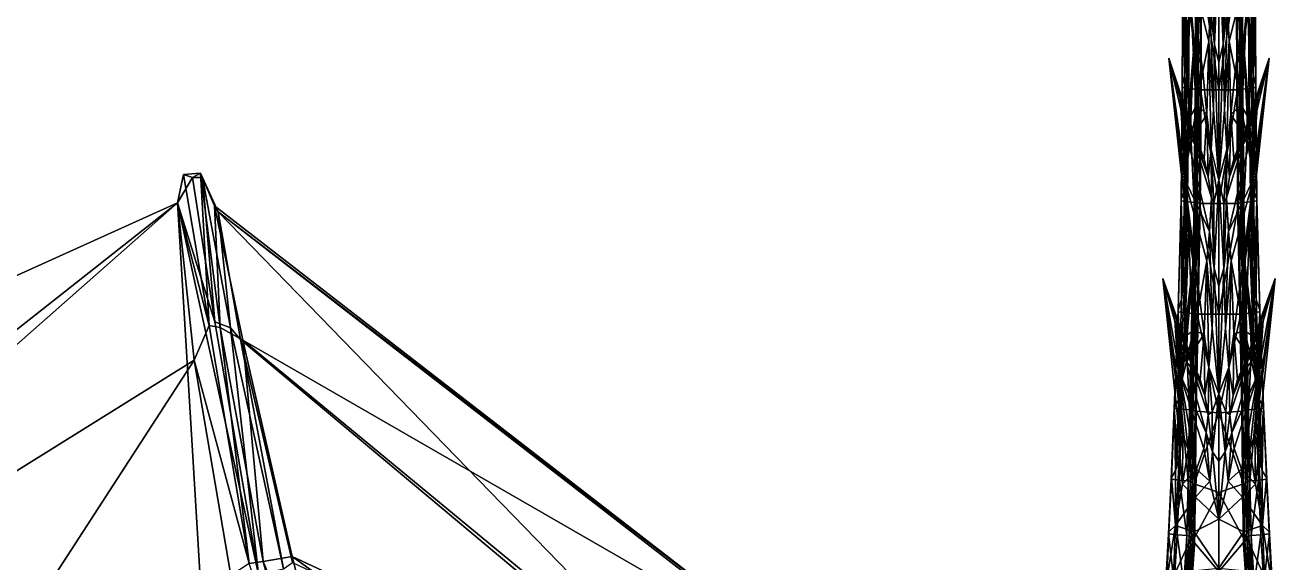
# Model space of a CAD drawing. Extents: x -76 to 76, y -20 to 79.
# Drawn here: x -45.17 to 2.12, y 20.55 to 40.87 of the extents above; entities that cross this region are included whole.
import ezdxf

# ---------------------------------------------------------------- set-up
doc = ezdxf.new("R2010")
doc.units = 0

msp = doc.modelspace()

# ---------------------------------------------------------------- linework, layer by layer
for points in [[(-1.296, 38.961, 7.428), (-1.275, 43.635, 6.026), (-1.371, 43.153, 5.787)], [(-1.248, 42.824, 6.447), (-1.275, 43.635, 6.026), (-1.296, 38.961, 7.428)], [(-0.327, 41.49, 7.375), (-1.25, 43.762, 8.752), (-0.384, 40.245, 7.783)], [(-1.25, 43.762, 8.752), (-1.121, 41.422, 7.004), (-0.932, 40.193, 7.446)], [(-1.25, 43.762, 8.752), (-0.611, 39.108, 8.091), (-0.384, 40.245, 7.783)], [(-0.611, 39.108, 8.091), (-1.25, 43.762, 8.752), (-0.932, 40.193, 7.446)], [(-0.184, 42.938, 6.978), (-0.163, 40.135, 7.873), (0.001, 43.946, 6.751)], [(-0.163, 40.135, 7.873), (0.001, 39.46, 8.124), (0.001, 43.946, 6.751)], [(0.165, 40.135, 7.873), (0.186, 42.938, 6.978), (0.001, 43.946, 6.751)], [(0.001, 39.46, 8.124), (0.165, 40.135, 7.873), (0.001, 43.946, 6.751)], [(0.329, 41.49, 7.374), (0.385, 40.245, 7.783), (1.252, 43.762, 8.752)], [(0.385, 40.245, 7.783), (0.612, 39.108, 8.091), (1.252, 43.762, 8.752)], [(1.252, 43.762, 8.752), (0.612, 39.108, 8.091), (0.934, 40.193, 7.446)], [(1.123, 41.422, 7.004), (1.252, 43.762, 8.752), (0.934, 40.193, 7.446)], [(1.298, 38.961, 7.428), (1.277, 43.635, 6.026), (1.25, 42.824, 6.447)], [(1.372, 43.153, 5.787), (1.277, 43.635, 6.026), (1.298, 38.961, 7.428)], [(-1.39, 38.565, 7.175), (-1.296, 38.961, 7.428), (-1.371, 43.153, 5.787)], [(-1.39, 38.565, 7.175), (-1.371, 43.153, 5.787), (-1.378, 38.512, 6.801)], [(-1.371, 43.153, 5.787), (-1.349, 43.1, 5.446), (-1.378, 38.512, 6.801)], [(-1.148, 38.475, 6.555), (-1.378, 38.512, 6.801), (-1.349, 43.1, 5.446)], [(-1.121, 43.064, 5.217), (-1.148, 38.475, 6.555), (-1.349, 43.1, 5.446)], [(-1.148, 38.475, 6.555), (-1.121, 43.064, 5.217), (-0.903, 38.449, 6.385)], [(-1.121, 43.064, 5.217), (-0.879, 43.038, 5.056), (-0.903, 38.449, 6.385)], [(-0.843, 38.43, 6.239), (-0.903, 38.449, 6.385), (-0.879, 43.038, 5.056)], [(-0.818, 43.017, 4.919), (-0.843, 38.43, 6.239), (-0.879, 43.038, 5.056)], [(0.845, 38.43, 6.239), (0.82, 43.017, 4.919), (0.881, 43.038, 5.056)], [(0.905, 38.449, 6.385), (0.845, 38.43, 6.239), (0.881, 43.038, 5.056)], [(0.905, 38.449, 6.385), (0.881, 43.038, 5.056), (1.123, 43.064, 5.217)], [(1.15, 38.475, 6.555), (0.905, 38.449, 6.385), (1.123, 43.064, 5.217)], [(1.15, 38.475, 6.555), (1.123, 43.064, 5.217), (1.351, 43.1, 5.446)], [(1.38, 38.511, 6.801), (1.15, 38.475, 6.555), (1.351, 43.1, 5.446)], [(1.392, 38.565, 7.175), (1.372, 43.153, 5.787), (1.298, 38.961, 7.428)], [(1.38, 38.511, 6.801), (1.351, 43.1, 5.446), (1.372, 43.153, 5.787)], [(1.392, 38.565, 7.175), (1.38, 38.511, 6.801), (1.372, 43.153, 5.787)], [(-1.207, 40.024, 7.308), (-1.121, 41.422, 7.004), (-1.321, 42.926, 6.516)], [(-1.248, 42.824, 6.447), (-1.207, 40.024, 7.308), (-1.321, 42.926, 6.516)], [(-1.207, 40.024, 7.308), (-1.248, 42.824, 6.447), (-1.296, 38.961, 7.428)], [(-0.843, 38.43, 6.239), (-0.818, 43.017, 4.919), (-0.784, 40.327, 5.615)], [(-0.818, 43.017, 4.919), (-0.769, 43.01, 4.852), (-0.784, 40.327, 5.615)], [(-0.674, 39.403, 5.958), (-0.784, 40.327, 5.615), (-0.769, 43.01, 4.852)], [(-0.656, 43.032, 4.929), (-0.674, 39.403, 5.958), (-0.769, 43.01, 4.852)], [(-0.676, 43.005, 4.795), (-0.702, 38.42, 6.099), (-0.656, 43.032, 4.929)], [(-0.702, 38.42, 6.099), (-0.674, 39.403, 5.958), (-0.656, 43.032, 4.929)], [(0.001, 38.422, 5.942), (-0.702, 38.42, 6.099), (-0.676, 43.005, 4.795)], [(0.001, 43.009, 4.675), (0.001, 38.422, 5.942), (-0.676, 43.005, 4.795)], [(-0.327, 41.49, 7.375), (-0.163, 40.135, 7.873), (-0.293, 43.006, 6.866)], [(-0.163, 40.135, 7.873), (-0.184, 42.938, 6.978), (-0.293, 43.006, 6.866)], [(0.001, 38.422, 5.942), (0.001, 43.009, 4.675), (0.678, 43.005, 4.795)], [(0.704, 38.42, 6.099), (0.001, 38.422, 5.942), (0.678, 43.005, 4.795)], [(0.165, 40.135, 7.873), (0.329, 41.49, 7.374), (0.295, 43.006, 6.866)], [(0.186, 42.938, 6.978), (0.165, 40.135, 7.873), (0.295, 43.006, 6.866)], [(0.658, 43.032, 4.929), (0.676, 39.403, 5.958), (0.704, 38.42, 6.099)], [(0.658, 43.032, 4.929), (0.771, 43.01, 4.852), (0.676, 39.403, 5.958)], [(0.678, 43.005, 4.795), (0.658, 43.032, 4.929), (0.704, 38.42, 6.099)], [(0.771, 43.01, 4.852), (0.785, 40.327, 5.615), (0.676, 39.403, 5.958)], [(0.785, 40.327, 5.615), (0.771, 43.01, 4.852), (0.82, 43.017, 4.919)], [(0.82, 43.017, 4.919), (0.845, 38.43, 6.239), (0.785, 40.327, 5.615)], [(1.123, 41.422, 7.004), (1.209, 40.024, 7.308), (1.323, 42.926, 6.516)], [(1.209, 40.024, 7.308), (1.25, 42.824, 6.447), (1.323, 42.926, 6.516)], [(1.209, 40.024, 7.308), (1.298, 38.961, 7.428), (1.25, 42.824, 6.447)], [(-1.207, 40.024, 7.308), (-1.146, 37.58, 8.216), (-1.121, 41.422, 7.004)], [(-1.146, 37.58, 8.216), (-0.932, 40.193, 7.446), (-1.121, 41.422, 7.004)], [(-0.327, 41.49, 7.375), (-0.384, 40.245, 7.783), (-0.204, 37.672, 8.725)], [(-0.163, 40.135, 7.873), (-0.327, 41.49, 7.375), (-0.204, 37.672, 8.725)], [(0.165, 40.135, 7.873), (0.205, 37.672, 8.725), (0.329, 41.49, 7.374)], [(0.205, 37.672, 8.725), (0.385, 40.245, 7.783), (0.329, 41.49, 7.374)], [(1.123, 41.422, 7.004), (0.934, 40.193, 7.446), (1.148, 37.58, 8.216)], [(1.209, 40.024, 7.308), (1.123, 41.422, 7.004), (1.148, 37.58, 8.216)], [(-0.792, 38.424, 6.161), (-0.843, 38.43, 6.239), (-0.784, 40.327, 5.615)], [(-0.792, 38.424, 6.161), (-0.784, 40.327, 5.615), (-0.674, 39.403, 5.958)], [(-0.453, 37.491, 8.717), (-0.384, 40.245, 7.783), (-0.611, 39.108, 8.091)], [(-0.453, 37.491, 8.717), (-0.292, 36.163, 9.234), (-0.384, 40.245, 7.783)], [(-0.292, 36.163, 9.234), (-0.204, 37.672, 8.725), (-0.384, 40.245, 7.783)], [(0.205, 37.672, 8.725), (0.293, 36.163, 9.234), (0.385, 40.245, 7.783)], [(0.293, 36.163, 9.234), (0.455, 37.491, 8.716), (0.385, 40.245, 7.783)], [(0.385, 40.245, 7.783), (0.455, 37.491, 8.716), (0.612, 39.108, 8.091)], [(0.785, 40.327, 5.615), (0.794, 38.424, 6.161), (0.676, 39.403, 5.958)], [(0.845, 38.43, 6.239), (0.794, 38.424, 6.161), (0.785, 40.327, 5.615)], [(-1.207, 40.024, 7.308), (-1.296, 38.961, 7.428), (-1.294, 34.717, 9.041)], [(-1.146, 37.58, 8.216), (-1.207, 40.024, 7.308), (-1.294, 34.717, 9.041)], [(-1.179, 36.092, 8.865), (-1.061, 37.444, 8.485), (-0.932, 40.193, 7.446)], [(-1.146, 37.58, 8.216), (-1.179, 36.092, 8.865), (-0.932, 40.193, 7.446)], [(-1.061, 37.444, 8.485), (-0.829, 37.846, 8.559), (-0.932, 40.193, 7.446)], [(-0.829, 37.846, 8.559), (-0.611, 39.108, 8.091), (-0.932, 40.193, 7.446)], [(-0.163, 40.135, 7.873), (-0.204, 37.672, 8.725), (0.001, 34.997, 9.712)], [(0.001, 39.46, 8.124), (-0.163, 40.135, 7.873), (0.001, 34.997, 9.712)], [(0.165, 40.135, 7.873), (0.001, 39.46, 8.124), (0.001, 34.997, 9.712)], [(0.205, 37.672, 8.725), (0.165, 40.135, 7.873), (0.001, 34.997, 9.712)], [(0.612, 39.108, 8.091), (0.831, 37.846, 8.559), (0.934, 40.193, 7.446)], [(0.831, 37.846, 8.559), (1.062, 37.444, 8.485), (0.934, 40.193, 7.446)], [(1.181, 36.092, 8.865), (1.148, 37.58, 8.216), (0.934, 40.193, 7.446)], [(1.062, 37.444, 8.485), (1.181, 36.092, 8.865), (0.934, 40.193, 7.446)], [(1.209, 40.024, 7.308), (1.148, 37.58, 8.216), (1.296, 34.717, 9.041)], [(1.298, 38.961, 7.428), (1.209, 40.024, 7.308), (1.296, 34.717, 9.041)], [(-1.309, 35.046, 11.651), (-1.897, 39.614, 11.984), (-1.142, 33.007, 10.096)], [(-0.363, 33.059, 10.42), (-0.282, 34.33, 9.949), (-1.897, 39.614, 11.984)], [(-1.472, 38.099, 10.506), (-1.259, 35.082, 9.387), (-1.897, 39.614, 11.984)], [(-0.403, 35.129, 9.575), (-1.472, 38.099, 10.506), (-1.897, 39.614, 11.984)], [(-1.897, 39.614, 11.984), (-1.321, 34.269, 9.63), (-1.142, 33.007, 10.096)], [(-1.309, 35.046, 11.651), (-0.363, 33.059, 10.42), (-1.897, 39.614, 11.984)], [(-1.259, 35.082, 9.387), (-1.321, 34.269, 9.63), (-1.897, 39.614, 11.984)], [(-0.282, 34.33, 9.949), (-0.403, 35.129, 9.575), (-1.897, 39.614, 11.984)], [(-0.676, 38.452, 6.23), (-0.792, 38.424, 6.161), (-0.674, 39.403, 5.958)], [(-0.702, 38.42, 6.099), (-0.676, 38.452, 6.23), (-0.674, 39.403, 5.958)], [(0.405, 35.129, 9.575), (0.284, 34.33, 9.949), (1.898, 39.614, 11.984)], [(0.284, 34.33, 9.949), (0.365, 33.059, 10.42), (1.898, 39.614, 11.984)], [(0.365, 33.059, 10.42), (1.311, 35.046, 11.65), (1.898, 39.614, 11.984)], [(1.474, 38.099, 10.506), (0.405, 35.129, 9.575), (1.898, 39.614, 11.984)], [(0.678, 38.452, 6.23), (0.704, 38.42, 6.099), (0.676, 39.403, 5.958)], [(0.794, 38.424, 6.161), (0.678, 38.452, 6.23), (0.676, 39.403, 5.958)], [(1.311, 35.046, 11.65), (1.144, 33.007, 10.096), (1.898, 39.614, 11.984)], [(1.144, 33.007, 10.096), (1.322, 34.269, 9.63), (1.898, 39.614, 11.984)], [(1.474, 38.099, 10.506), (1.898, 39.614, 11.984), (1.261, 35.082, 9.387)], [(1.898, 39.614, 11.984), (1.322, 34.269, 9.63), (1.261, 35.082, 9.387)], [(-1.296, 38.961, 7.428), (-1.39, 38.565, 7.175), (-1.294, 34.717, 9.041)], [(-0.829, 37.846, 8.559), (-0.453, 37.491, 8.717), (-0.611, 39.108, 8.091)], [(0.455, 37.491, 8.716), (0.831, 37.846, 8.559), (0.612, 39.108, 8.091)], [(1.392, 38.565, 7.175), (1.298, 38.961, 7.428), (1.296, 34.717, 9.041)], [(-1.39, 38.565, 7.175), (-1.43, 34.27, 8.727), (-1.294, 34.717, 9.041)], [(-1.43, 34.27, 8.727), (-1.39, 38.565, 7.175), (-1.428, 34.214, 8.312)], [(-1.39, 38.565, 7.175), (-1.378, 38.512, 6.801), (-1.428, 34.214, 8.312)], [(-1.194, 34.176, 8.046), (-1.428, 34.214, 8.312), (-1.378, 38.512, 6.801)], [(-1.148, 38.475, 6.555), (-1.194, 34.176, 8.046), (-1.378, 38.512, 6.801)], [(-1.194, 34.176, 8.046), (-1.148, 38.475, 6.555), (-0.94, 34.15, 7.866)], [(-1.148, 38.475, 6.555), (-0.903, 38.449, 6.385), (-0.94, 34.15, 7.866)], [(-0.881, 34.131, 7.71), (-0.94, 34.15, 7.866), (-0.903, 38.449, 6.385)], [(-0.843, 38.43, 6.239), (-0.881, 34.131, 7.71), (-0.903, 38.449, 6.385)], [(-0.881, 34.131, 7.71), (-0.843, 38.43, 6.239), (-0.813, 35.793, 7.047)], [(-0.843, 38.43, 6.239), (-0.792, 38.424, 6.161), (-0.813, 35.793, 7.047)], [(-0.702, 34.986, 7.396), (-0.813, 35.793, 7.047), (-0.792, 38.424, 6.161)], [(-0.676, 38.452, 6.23), (-0.702, 34.986, 7.396), (-0.792, 38.424, 6.161)], [(-0.702, 38.42, 6.099), (-0.738, 34.116, 7.548), (-0.676, 38.452, 6.23)], [(-0.738, 34.116, 7.548), (-0.702, 34.986, 7.396), (-0.676, 38.452, 6.23)], [(0.001, 34.117, 7.335), (-0.738, 34.116, 7.548), (-0.702, 38.42, 6.099)], [(0.001, 38.422, 5.942), (0.001, 34.117, 7.335), (-0.702, 38.42, 6.099)], [(0.001, 38.422, 5.942), (0.704, 38.42, 6.099), (0.001, 34.117, 7.335)], [(0.704, 38.42, 6.099), (0.74, 34.116, 7.548), (0.001, 34.117, 7.335)], [(0.678, 38.452, 6.23), (0.703, 34.986, 7.396), (0.74, 34.116, 7.548)], [(0.678, 38.452, 6.23), (0.794, 38.424, 6.161), (0.703, 34.986, 7.396)], [(0.704, 38.42, 6.099), (0.678, 38.452, 6.23), (0.74, 34.116, 7.548)], [(0.794, 38.424, 6.161), (0.815, 35.793, 7.047), (0.703, 34.986, 7.396)], [(0.794, 38.424, 6.161), (0.845, 38.43, 6.239), (0.815, 35.793, 7.047)], [(0.845, 38.43, 6.239), (0.883, 34.131, 7.71), (0.815, 35.793, 7.047)], [(0.845, 38.43, 6.239), (0.905, 38.449, 6.385), (0.883, 34.131, 7.71)], [(0.905, 38.449, 6.385), (0.942, 34.15, 7.866), (0.883, 34.131, 7.71)], [(0.905, 38.449, 6.385), (1.15, 38.475, 6.555), (0.942, 34.15, 7.866)], [(1.15, 38.475, 6.555), (1.196, 34.176, 8.046), (0.942, 34.15, 7.866)], [(1.15, 38.475, 6.555), (1.38, 38.511, 6.801), (1.196, 34.176, 8.046)], [(1.38, 38.511, 6.801), (1.43, 34.214, 8.312), (1.196, 34.176, 8.046)], [(1.432, 34.27, 8.727), (1.392, 38.565, 7.175), (1.296, 34.717, 9.041)], [(1.38, 38.511, 6.801), (1.392, 38.565, 7.175), (1.43, 34.214, 8.312)], [(1.392, 38.565, 7.175), (1.432, 34.27, 8.727), (1.43, 34.214, 8.312)], [(-0.403, 35.129, 9.575), (-0.56, 35.811, 9.273), (-1.472, 38.099, 10.506)], [(-1.259, 35.082, 9.387), (-1.472, 38.099, 10.506), (-1.195, 35.777, 9.191)], [(-1.472, 38.099, 10.506), (-1.048, 36.584, 9.027), (-1.195, 35.777, 9.191)], [(-0.56, 35.811, 9.273), (-1.048, 36.584, 9.027), (-1.472, 38.099, 10.506)], [(-0.829, 37.846, 8.559), (-1.061, 37.444, 8.485), (-1.048, 36.584, 9.027)], [(-0.453, 37.491, 8.717), (-0.829, 37.846, 8.559), (-1.048, 36.584, 9.027)], [(0.405, 35.129, 9.575), (1.474, 38.099, 10.506), (0.562, 35.81, 9.273)], [(0.831, 37.846, 8.559), (0.455, 37.491, 8.716), (1.05, 36.584, 9.027)], [(1.474, 38.099, 10.506), (1.05, 36.584, 9.027), (0.562, 35.81, 9.273)], [(0.831, 37.846, 8.559), (1.05, 36.584, 9.027), (1.062, 37.444, 8.485)], [(1.05, 36.584, 9.027), (1.474, 38.099, 10.506), (1.197, 35.777, 9.191)], [(1.474, 38.099, 10.506), (1.261, 35.082, 9.387), (1.197, 35.777, 9.191)], [(-1.179, 36.092, 8.865), (-1.146, 37.58, 8.216), (-1.294, 34.717, 9.041)], [(-1.179, 36.092, 8.865), (-1.259, 35.082, 9.387), (-1.061, 37.444, 8.485)], [(-1.259, 35.082, 9.387), (-1.195, 35.777, 9.191), (-1.061, 37.444, 8.485)], [(-1.061, 37.444, 8.485), (-1.195, 35.777, 9.191), (-1.048, 36.584, 9.027)], [(-0.56, 35.811, 9.273), (-0.453, 37.491, 8.717), (-1.048, 36.584, 9.027)], [(-0.453, 37.491, 8.717), (-0.56, 35.811, 9.273), (-0.403, 35.129, 9.575)], [(-0.292, 36.163, 9.234), (-0.453, 37.491, 8.717), (-0.403, 35.129, 9.575)], [(-0.204, 37.672, 8.725), (-0.292, 36.163, 9.234), (0.001, 34.997, 9.712)], [(0.293, 36.163, 9.234), (0.205, 37.672, 8.725), (0.001, 34.997, 9.712)], [(0.293, 36.163, 9.234), (0.405, 35.129, 9.575), (0.455, 37.491, 8.716)], [(0.405, 35.129, 9.575), (0.562, 35.81, 9.273), (0.455, 37.491, 8.716)], [(0.455, 37.491, 8.716), (0.562, 35.81, 9.273), (1.05, 36.584, 9.027)], [(1.05, 36.584, 9.027), (1.197, 35.777, 9.191), (1.062, 37.444, 8.485)], [(1.181, 36.092, 8.865), (1.062, 37.444, 8.485), (1.261, 35.082, 9.387)], [(1.062, 37.444, 8.485), (1.197, 35.777, 9.191), (1.261, 35.082, 9.387)], [(1.148, 37.58, 8.216), (1.181, 36.092, 8.865), (1.296, 34.717, 9.041)], [(-1.179, 36.092, 8.865), (-1.263, 34.055, 9.543), (-1.321, 34.269, 9.63)], [(-1.259, 35.082, 9.387), (-1.179, 36.092, 8.865), (-1.321, 34.269, 9.63)], [(-1.263, 34.055, 9.543), (-1.179, 36.092, 8.865), (-1.294, 34.717, 9.041)], [(-0.292, 36.163, 9.234), (-0.403, 35.129, 9.575), (-0.282, 34.33, 9.949)], [(-0.292, 36.163, 9.234), (-0.189, 34.146, 10.014), (0.001, 34.997, 9.712)], [(-0.189, 34.146, 10.014), (-0.292, 36.163, 9.234), (-0.282, 34.33, 9.949)], [(0.19, 34.146, 10.014), (0.293, 36.163, 9.234), (0.001, 34.997, 9.712)], [(0.293, 36.163, 9.234), (0.19, 34.146, 10.014), (0.284, 34.33, 9.949)], [(0.405, 35.129, 9.575), (0.293, 36.163, 9.234), (0.284, 34.33, 9.949)], [(1.181, 36.092, 8.865), (1.265, 34.055, 9.543), (1.296, 34.717, 9.041)], [(1.181, 36.092, 8.865), (1.261, 35.082, 9.387), (1.322, 34.269, 9.63)], [(1.265, 34.055, 9.543), (1.181, 36.092, 8.865), (1.322, 34.269, 9.63)], [(-0.825, 34.124, 7.614), (-0.881, 34.131, 7.71), (-0.813, 35.793, 7.047)], [(-0.825, 34.124, 7.614), (-0.813, 35.793, 7.047), (-0.702, 34.986, 7.396)], [(0.703, 34.986, 7.396), (0.815, 35.793, 7.047), (0.827, 34.124, 7.614)], [(0.883, 34.131, 7.71), (0.827, 34.124, 7.614), (0.815, 35.793, 7.047)], [(-38.831, 35.098, 28.701), (-39.173, 35.218, 28.166), (-39.396, 34.149, 28.472)], [(-39.173, 35.218, 28.166), (-38.199, 29.501, 27.974), (-39.396, 34.149, 28.472)], [(-37.988, 29.634, 30.007), (-38.831, 35.098, 28.701), (-39.396, 34.149, 28.472)], [(-38.199, 29.501, 27.974), (-39.173, 35.218, 28.166), (-38.532, 35.268, 28.08)], [(-38.532, 35.268, 28.08), (-39.173, 35.218, 28.166), (-38.831, 35.098, 28.701)], [(-38.454, 35.102, 28.627), (-38.532, 35.268, 28.08), (-38.831, 35.098, 28.701)], [(-38.454, 35.102, 28.627), (-38.831, 35.098, 28.701), (-37.988, 29.634, 30.007)], [(-37.778, 29.422, 27.901), (-38.199, 29.501, 27.974), (-38.532, 35.268, 28.08)], [(-38.532, 35.268, 28.08), (-37.998, 34.028, 28.204), (-37.778, 29.422, 27.901)], [(-38.532, 35.268, 28.08), (-38.454, 35.102, 28.627), (-37.998, 34.028, 28.204)], [(-37.398, 29.414, 29.9), (-38.454, 35.102, 28.627), (-37.988, 29.634, 30.007)], [(-37.859, 33.804, 28.59), (-38.454, 35.102, 28.627), (-37.398, 29.414, 29.9)], [(-38.454, 35.102, 28.627), (-37.859, 33.804, 28.59), (-37.998, 34.028, 28.204)], [(-1.309, 35.046, 11.651), (-1.142, 33.007, 10.096), (-0.978, 31.901, 10.542)], [(-0.363, 33.059, 10.42), (-1.309, 35.046, 11.651), (-0.459, 31.942, 10.829)], [(-0.721, 30.471, 11.323), (-1.309, 35.046, 11.651), (-0.978, 31.901, 10.542)], [(-1.309, 35.046, 11.651), (-0.721, 30.471, 11.323), (-0.459, 31.942, 10.829)], [(-0.189, 34.146, 10.014), (-0.181, 31.676, 10.964), (0.001, 34.997, 9.712)], [(-0.181, 31.676, 10.964), (0.001, 30.984, 11.237), (0.001, 34.997, 9.712)], [(0.183, 31.676, 10.964), (0.19, 34.146, 10.014), (0.001, 34.997, 9.712)], [(0.001, 30.984, 11.237), (0.183, 31.676, 10.964), (0.001, 34.997, 9.712)], [(0.365, 33.059, 10.42), (0.46, 31.942, 10.827), (1.311, 35.046, 11.65)], [(0.46, 31.942, 10.827), (0.723, 30.471, 11.323), (1.311, 35.046, 11.65)], [(1.311, 35.046, 11.65), (0.723, 30.471, 11.323), (0.98, 31.901, 10.542)], [(1.144, 33.007, 10.096), (1.311, 35.046, 11.65), (0.98, 31.901, 10.542)], [(-1.412, 30.485, 10.624), (-1.294, 34.717, 9.041), (-1.43, 34.27, 8.727)], [(-1.263, 34.055, 9.543), (-1.294, 34.717, 9.041), (-1.412, 30.485, 10.624)], [(-0.705, 34.152, 7.677), (-0.825, 34.124, 7.614), (-0.702, 34.986, 7.396)], [(-0.738, 34.116, 7.548), (-0.705, 34.152, 7.677), (-0.702, 34.986, 7.396)], [(0.74, 34.116, 7.548), (0.703, 34.986, 7.396), (0.707, 34.152, 7.677)], [(0.707, 34.152, 7.677), (0.703, 34.986, 7.396), (0.827, 34.124, 7.614)], [(1.413, 30.485, 10.624), (1.296, 34.717, 9.041), (1.265, 34.055, 9.543)], [(1.432, 34.27, 8.727), (1.296, 34.717, 9.041), (1.413, 30.485, 10.624)], [(-71.1, 19.808, 26.988), (-39.396, 34.149, 28.472), (-63.989, 12.456, 27.171)], [(-39.396, 34.149, 28.472), (-71.1, 19.808, 26.988), (-63.522, 15.122, 27.609)], [(-39.396, 34.149, 28.472), (-38.767, 28.183, 28.665), (-63.989, 12.456, 27.171)], [(-38.526, 19.753, 30.433), (-39.396, 34.149, 28.472), (-63.522, 15.122, 27.609)], [(-37.988, 29.634, 30.007), (-39.396, 34.149, 28.472), (-36.331, 20.08, 30.703)], [(-38.199, 29.501, 27.974), (-38.767, 28.183, 28.665), (-39.396, 34.149, 28.472)], [(-39.396, 34.149, 28.472), (-38.526, 19.753, 30.433), (-36.331, 20.08, 30.703)], [(-1.543, 30.077, 10.311), (-1.43, 34.27, 8.727), (-1.547, 30.021, 9.853)], [(-1.43, 34.27, 8.727), (-1.428, 34.214, 8.312), (-1.547, 30.021, 9.853)], [(-1.296, 29.983, 9.565), (-1.547, 30.021, 9.853), (-1.428, 34.214, 8.312)], [(-1.543, 30.077, 10.311), (-1.412, 30.485, 10.624), (-1.43, 34.27, 8.727)], [(-1.194, 34.176, 8.046), (-1.296, 29.983, 9.565), (-1.428, 34.214, 8.312)], [(-1.277, 31.575, 10.475), (-1.263, 34.055, 9.543), (-1.412, 30.485, 10.624)], [(-1.263, 34.055, 9.543), (-1.277, 31.575, 10.475), (-1.321, 34.269, 9.63)], [(-1.277, 31.575, 10.475), (-1.142, 33.007, 10.096), (-1.321, 34.269, 9.63)], [(-1.296, 29.983, 9.565), (-1.194, 34.176, 8.046), (-1.026, 29.958, 9.374)], [(-1.194, 34.176, 8.046), (-0.94, 34.15, 7.866), (-1.026, 29.958, 9.374)], [(-0.969, 29.94, 9.207), (-1.026, 29.958, 9.374), (-0.94, 34.15, 7.866)], [(-0.881, 34.131, 7.71), (-0.969, 29.94, 9.207), (-0.94, 34.15, 7.866)], [(-0.969, 29.94, 9.207), (-0.881, 34.131, 7.71), (-0.879, 31.406, 8.57)], [(-0.881, 34.131, 7.71), (-0.825, 34.124, 7.614), (-0.879, 31.406, 8.57)], [(-0.772, 30.699, 8.888), (-0.879, 31.406, 8.57), (-0.825, 34.124, 7.614)], [(-0.705, 34.152, 7.677), (-0.772, 30.699, 8.888), (-0.825, 34.124, 7.614)], [(-0.738, 34.116, 7.548), (-0.823, 29.93, 9.018), (-0.705, 34.152, 7.677)], [(-0.823, 29.93, 9.018), (-0.772, 30.699, 8.888), (-0.705, 34.152, 7.677)], [(0.001, 29.936, 8.733), (-0.823, 29.93, 9.018), (-0.738, 34.116, 7.548)], [(0.001, 34.117, 7.335), (0.001, 29.936, 8.733), (-0.738, 34.116, 7.548)], [(-0.363, 33.059, 10.42), (-0.181, 31.676, 10.964), (-0.282, 34.33, 9.949)], [(-0.181, 31.676, 10.964), (-0.189, 34.146, 10.014), (-0.282, 34.33, 9.949)], [(0.001, 29.936, 8.733), (0.001, 34.117, 7.335), (0.74, 34.116, 7.548)], [(0.825, 29.93, 9.018), (0.001, 29.936, 8.733), (0.74, 34.116, 7.548)], [(0.183, 31.676, 10.964), (0.365, 33.059, 10.42), (0.284, 34.33, 9.949)], [(0.19, 34.146, 10.014), (0.183, 31.676, 10.964), (0.284, 34.33, 9.949)], [(0.707, 34.152, 7.677), (0.774, 30.699, 8.888), (0.825, 29.93, 9.018)], [(0.707, 34.152, 7.677), (0.827, 34.124, 7.614), (0.774, 30.699, 8.888)], [(0.74, 34.116, 7.548), (0.707, 34.152, 7.677), (0.825, 29.93, 9.018)], [(0.827, 34.124, 7.614), (0.881, 31.406, 8.57), (0.774, 30.699, 8.888)], [(0.881, 31.406, 8.57), (0.827, 34.124, 7.614), (0.883, 34.131, 7.71)], [(0.883, 34.131, 7.71), (0.97, 29.94, 9.207), (0.881, 31.406, 8.57)], [(0.97, 29.94, 9.207), (0.883, 34.131, 7.71), (0.942, 34.15, 7.866)], [(1.027, 29.958, 9.374), (0.942, 34.15, 7.866), (1.196, 34.176, 8.046)], [(1.027, 29.958, 9.374), (0.97, 29.94, 9.207), (0.942, 34.15, 7.866)], [(1.298, 29.983, 9.565), (1.027, 29.958, 9.374), (1.196, 34.176, 8.046)], [(1.144, 33.007, 10.096), (1.279, 31.575, 10.475), (1.322, 34.269, 9.63)], [(1.298, 29.983, 9.565), (1.196, 34.176, 8.046), (1.43, 34.214, 8.312)], [(1.279, 31.575, 10.475), (1.265, 34.055, 9.543), (1.322, 34.269, 9.63)], [(1.279, 31.575, 10.475), (1.413, 30.485, 10.624), (1.265, 34.055, 9.543)], [(1.549, 30.021, 9.853), (1.298, 29.983, 9.565), (1.43, 34.214, 8.312)], [(1.545, 30.077, 10.311), (1.432, 34.27, 8.727), (1.413, 30.485, 10.624)], [(1.549, 30.021, 9.853), (1.43, 34.214, 8.312), (1.432, 34.27, 8.727)], [(1.545, 30.077, 10.311), (1.549, 30.021, 9.853), (1.432, 34.27, 8.727)], [(-37.998, 34.028, 28.204), (-15.451, 16.566, 15.88), (-36.932, 28.948, 28.383)], [(-37.998, 34.028, 28.204), (-37.859, 33.804, 28.59), (-15.451, 16.566, 15.88)], [(-37.998, 34.028, 28.204), (-36.932, 28.948, 28.383), (-37.778, 29.422, 27.901)], [(-37.859, 33.804, 28.59), (-37.01, 28.972, 29.373), (-16.407, 11.708, 18.452)], [(-37.859, 33.804, 28.59), (-15.206, 16.262, 16.468), (-15.451, 16.566, 15.88)], [(-37.01, 28.972, 29.373), (-37.859, 33.804, 28.59), (-37.398, 29.414, 29.9)], [(-15.206, 16.262, 16.468), (-37.859, 33.804, 28.59), (-16.407, 11.708, 18.452)], [(-1.277, 31.575, 10.475), (-1.29, 29.287, 11.406), (-1.142, 33.007, 10.096)], [(-1.29, 29.287, 11.406), (-0.978, 31.901, 10.542), (-1.142, 33.007, 10.096)], [(-0.363, 33.059, 10.42), (-0.459, 31.942, 10.829), (-0.251, 29.385, 11.835)], [(-0.181, 31.676, 10.964), (-0.363, 33.059, 10.42), (-0.251, 29.385, 11.835)], [(0.183, 31.676, 10.964), (0.253, 29.385, 11.835), (0.365, 33.059, 10.42)], [(0.253, 29.385, 11.835), (0.46, 31.942, 10.827), (0.365, 33.059, 10.42)], [(1.144, 33.007, 10.096), (0.98, 31.901, 10.542), (1.292, 29.287, 11.406)], [(1.279, 31.575, 10.475), (1.144, 33.007, 10.096), (1.292, 29.287, 11.406)], [(-1.371, 27.829, 12.072), (-1.203, 29.144, 11.653), (-0.978, 31.901, 10.542)], [(-1.29, 29.287, 11.406), (-1.371, 27.829, 12.072), (-0.978, 31.901, 10.542)], [(-1.203, 29.144, 11.653), (-0.973, 29.301, 11.781), (-0.978, 31.901, 10.542)], [(-0.973, 29.301, 11.781), (-0.721, 30.471, 11.323), (-0.978, 31.901, 10.542)], [(-0.564, 29.191, 11.84), (-0.459, 31.942, 10.829), (-0.721, 30.471, 11.323)], [(-0.564, 29.191, 11.84), (-0.379, 27.912, 12.376), (-0.459, 31.942, 10.829)], [(-0.379, 27.912, 12.376), (-0.251, 29.385, 11.835), (-0.459, 31.942, 10.829)], [(0.253, 29.385, 11.835), (0.38, 27.912, 12.376), (0.46, 31.942, 10.827)], [(0.38, 27.912, 12.376), (0.565, 29.191, 11.84), (0.46, 31.942, 10.827)], [(0.46, 31.942, 10.827), (0.565, 29.191, 11.84), (0.723, 30.471, 11.323)], [(0.723, 30.471, 11.323), (0.974, 29.301, 11.781), (0.98, 31.901, 10.542)], [(0.974, 29.301, 11.781), (1.205, 29.144, 11.653), (0.98, 31.901, 10.542)], [(1.372, 27.829, 12.072), (1.292, 29.287, 11.406), (0.98, 31.901, 10.542)], [(1.205, 29.144, 11.653), (1.372, 27.829, 12.072), (0.98, 31.901, 10.542)], [(-0.48, 25.437, 13.395), (-0.404, 26.118, 13.123), (-2.119, 31.28, 14.652)], [(-1.672, 29.703, 13.445), (-1.485, 26.787, 12.61), (-2.119, 31.28, 14.652)], [(-0.536, 26.847, 12.754), (-1.672, 29.703, 13.445), (-2.119, 31.28, 14.652)], [(-1.484, 27.667, 14.271), (-0.48, 25.437, 13.395), (-2.119, 31.28, 14.652)], [(-1.485, 26.787, 12.61), (-1.57, 26.04, 12.858), (-2.119, 31.28, 14.652)], [(-0.404, 26.118, 13.123), (-0.536, 26.847, 12.754), (-2.119, 31.28, 14.652)], [(-1.484, 27.667, 14.271), (-2.119, 31.28, 14.652), (-1.361, 25.371, 13.106)], [(-2.119, 31.28, 14.652), (-1.57, 26.04, 12.858), (-1.361, 25.371, 13.106)], [(-1.277, 31.575, 10.475), (-1.412, 30.485, 10.624), (-1.523, 26.7, 12.193)], [(-1.29, 29.287, 11.406), (-1.277, 31.575, 10.475), (-1.523, 26.7, 12.193)], [(-0.907, 29.934, 9.09), (-0.969, 29.94, 9.207), (-0.879, 31.406, 8.57)], [(-0.879, 31.406, 8.57), (-0.772, 30.699, 8.888), (-0.907, 29.934, 9.09)], [(-0.181, 31.676, 10.964), (-0.251, 29.385, 11.835), (0.001, 26.912, 12.829)], [(0.001, 30.984, 11.237), (-0.181, 31.676, 10.964), (0.001, 26.912, 12.829)], [(0.183, 31.676, 10.964), (0.001, 30.984, 11.237), (0.001, 26.912, 12.829)], [(0.253, 29.385, 11.835), (0.183, 31.676, 10.964), (0.001, 26.912, 12.829)], [(0.537, 26.847, 12.756), (0.406, 26.118, 13.123), (2.121, 31.279, 14.652)], [(0.406, 26.118, 13.123), (0.482, 25.437, 13.395), (2.121, 31.279, 14.652)], [(0.482, 25.437, 13.395), (1.486, 27.667, 14.271), (2.121, 31.279, 14.652)], [(1.673, 29.703, 13.445), (0.537, 26.847, 12.756), (2.121, 31.279, 14.652)], [(0.774, 30.699, 8.888), (0.881, 31.406, 8.57), (0.909, 29.934, 9.09)], [(0.97, 29.94, 9.207), (0.909, 29.934, 9.09), (0.881, 31.406, 8.57)], [(1.279, 31.575, 10.475), (1.292, 29.287, 11.406), (1.525, 26.7, 12.193)], [(1.413, 30.485, 10.624), (1.279, 31.575, 10.475), (1.525, 26.7, 12.193)], [(1.486, 27.667, 14.271), (1.362, 25.371, 13.106), (2.121, 31.279, 14.652)], [(1.362, 25.371, 13.106), (1.572, 26.04, 12.858), (2.121, 31.279, 14.652)], [(1.673, 29.703, 13.445), (2.121, 31.279, 14.652), (1.487, 26.787, 12.61)], [(2.121, 31.279, 14.652), (1.572, 26.04, 12.858), (1.487, 26.787, 12.61)], [(-1.412, 30.485, 10.624), (-1.543, 30.077, 10.311), (-1.523, 26.7, 12.193)], [(-0.973, 29.301, 11.781), (-0.564, 29.191, 11.84), (-0.721, 30.471, 11.323)], [(-0.772, 30.699, 8.888), (-0.784, 29.963, 9.146), (-0.907, 29.934, 9.09)], [(-0.772, 30.699, 8.888), (-0.823, 29.93, 9.018), (-0.784, 29.963, 9.146)], [(0.565, 29.191, 11.84), (0.974, 29.301, 11.781), (0.723, 30.471, 11.323)], [(0.825, 29.93, 9.018), (0.774, 30.699, 8.888), (0.786, 29.963, 9.146)], [(0.786, 29.963, 9.146), (0.774, 30.699, 8.888), (0.909, 29.934, 9.09)], [(1.545, 30.077, 10.311), (1.413, 30.485, 10.624), (1.525, 26.7, 12.193)], [(-1.543, 30.077, 10.311), (-1.547, 30.021, 9.853), (-1.688, 26.37, 11.212)], [(-1.682, 26.428, 11.718), (-1.543, 30.077, 10.311), (-1.688, 26.37, 11.212)], [(-1.412, 26.332, 10.9), (-1.688, 26.37, 11.212), (-1.547, 30.021, 9.853)], [(-1.543, 30.077, 10.311), (-1.682, 26.428, 11.718), (-1.523, 26.7, 12.193)], [(-1.296, 29.983, 9.565), (-1.412, 26.332, 10.9), (-1.547, 30.021, 9.853)], [(-1.412, 26.332, 10.9), (-1.296, 29.983, 9.565), (-1.115, 26.307, 10.696)], [(-1.296, 29.983, 9.565), (-1.026, 29.958, 9.374), (-1.115, 26.307, 10.696)], [(-1.055, 26.289, 10.517), (-1.115, 26.307, 10.696), (-1.026, 29.958, 9.374)], [(-0.969, 29.94, 9.207), (-1.055, 26.289, 10.517), (-1.026, 29.958, 9.374)], [(-1.055, 26.289, 10.517), (-0.969, 29.94, 9.207), (-0.962, 27.416, 9.974)], [(-0.969, 29.94, 9.207), (-0.907, 29.934, 9.09), (-0.962, 27.416, 9.974)], [(-0.851, 26.867, 10.232), (-0.962, 27.416, 9.974), (-0.907, 29.934, 9.09)], [(-0.784, 29.963, 9.146), (-0.851, 26.867, 10.232), (-0.907, 29.934, 9.09)], [(-0.823, 29.93, 9.018), (-0.905, 26.258, 10.309), (-0.784, 29.963, 9.146)], [(-0.905, 26.258, 10.309), (-0.851, 26.867, 10.232), (-0.784, 29.963, 9.146)], [(0.001, 26.191, 9.976), (-0.905, 26.258, 10.309), (-0.823, 29.93, 9.018)], [(0.001, 29.936, 8.733), (0.001, 26.191, 9.976), (-0.823, 29.93, 9.018)], [(0.001, 29.936, 8.733), (0.825, 29.93, 9.018), (0.001, 26.191, 9.976)], [(0.825, 29.93, 9.018), (0.907, 26.258, 10.309), (0.001, 26.191, 9.976)], [(0.786, 29.963, 9.146), (0.852, 26.867, 10.232), (0.907, 26.258, 10.309)], [(0.786, 29.963, 9.146), (0.909, 29.934, 9.09), (0.852, 26.867, 10.232)], [(0.825, 29.93, 9.018), (0.786, 29.963, 9.146), (0.907, 26.258, 10.309)], [(0.909, 29.934, 9.09), (0.964, 27.416, 9.974), (0.852, 26.867, 10.232)], [(0.909, 29.934, 9.09), (0.97, 29.94, 9.207), (0.964, 27.416, 9.974)], [(0.97, 29.94, 9.207), (1.057, 26.289, 10.517), (0.964, 27.416, 9.974)], [(0.97, 29.94, 9.207), (1.027, 29.958, 9.374), (1.057, 26.289, 10.517)], [(1.027, 29.958, 9.374), (1.298, 29.983, 9.565), (1.117, 26.307, 10.696)], [(1.027, 29.958, 9.374), (1.117, 26.307, 10.696), (1.057, 26.289, 10.517)], [(1.298, 29.983, 9.565), (1.414, 26.332, 10.9), (1.117, 26.307, 10.696)], [(1.298, 29.983, 9.565), (1.549, 30.021, 9.853), (1.414, 26.332, 10.9)], [(1.549, 30.021, 9.853), (1.689, 26.37, 11.212), (1.414, 26.332, 10.9)], [(1.683, 26.428, 11.718), (1.545, 30.077, 10.311), (1.525, 26.7, 12.193)], [(1.545, 30.077, 10.311), (1.683, 26.428, 11.718), (1.689, 26.37, 11.212)], [(1.549, 30.021, 9.853), (1.545, 30.077, 10.311), (1.689, 26.37, 11.212)], [(-38.199, 29.501, 27.974), (-36.686, 20.488, 27.994), (-38.767, 28.183, 28.665)], [(-36.686, 20.488, 27.994), (-38.199, 29.501, 27.974), (-37.778, 29.422, 27.901)], [(-37.398, 29.414, 29.9), (-37.988, 29.634, 30.007), (-36.331, 20.08, 30.703)], [(-36.156, 20.567, 27.68), (-36.686, 20.488, 27.994), (-37.778, 29.422, 27.901)], [(-37.778, 29.422, 27.901), (-36.932, 28.948, 28.383), (-36.156, 20.567, 27.68)], [(-35.394, 20.294, 30.271), (-37.398, 29.414, 29.9), (-36.331, 20.08, 30.703)], [(-37.398, 29.414, 29.9), (-35.394, 20.294, 30.271), (-37.01, 28.972, 29.373)], [(-1.672, 29.703, 13.445), (-1.224, 28.131, 12.238), (-1.399, 27.423, 12.409)], [(-0.536, 26.847, 12.754), (-0.704, 27.463, 12.462), (-1.672, 29.703, 13.445)], [(-1.485, 26.787, 12.61), (-1.672, 29.703, 13.445), (-1.399, 27.423, 12.409)], [(-0.704, 27.463, 12.462), (-1.224, 28.131, 12.238), (-1.672, 29.703, 13.445)], [(-0.251, 29.385, 11.835), (-0.379, 27.912, 12.376), (0.001, 26.912, 12.829)], [(0.38, 27.912, 12.376), (0.253, 29.385, 11.835), (0.001, 26.912, 12.829)], [(0.537, 26.847, 12.756), (1.673, 29.703, 13.445), (0.706, 27.462, 12.459)], [(1.673, 29.703, 13.445), (1.226, 28.132, 12.24), (0.706, 27.462, 12.459)], [(1.226, 28.132, 12.24), (1.673, 29.703, 13.445), (1.401, 27.423, 12.409)], [(1.673, 29.703, 13.445), (1.487, 26.787, 12.61), (1.401, 27.423, 12.409)], [(-37.01, 28.972, 29.373), (-35.047, 20.531, 29.649), (-16.407, 11.708, 18.452)], [(-35.394, 20.294, 30.271), (-35.047, 20.531, 29.649), (-37.01, 28.972, 29.373)], [(-36.932, 28.948, 28.383), (-16.511, 12.088, 17.99), (-35.062, 20.759, 28.578)], [(-15.451, 16.566, 15.88), (-16.511, 12.088, 17.99), (-36.932, 28.948, 28.383)], [(-36.932, 28.948, 28.383), (-35.062, 20.759, 28.578), (-36.156, 20.567, 27.68)], [(-1.371, 27.829, 12.072), (-1.29, 29.287, 11.406), (-1.523, 26.7, 12.193)], [(-1.371, 27.829, 12.072), (-1.485, 26.787, 12.61), (-1.203, 29.144, 11.653)], [(-1.485, 26.787, 12.61), (-1.399, 27.423, 12.409), (-1.203, 29.144, 11.653)], [(-1.203, 29.144, 11.653), (-1.399, 27.423, 12.409), (-1.224, 28.131, 12.238)], [(-0.564, 29.191, 11.84), (-0.973, 29.301, 11.781), (-1.224, 28.131, 12.238)], [(-0.973, 29.301, 11.781), (-1.203, 29.144, 11.653), (-1.224, 28.131, 12.238)], [(-0.704, 27.463, 12.462), (-0.564, 29.191, 11.84), (-1.224, 28.131, 12.238)], [(-0.564, 29.191, 11.84), (-0.704, 27.463, 12.462), (-0.536, 26.847, 12.754)], [(-0.379, 27.912, 12.376), (-0.564, 29.191, 11.84), (-0.536, 26.847, 12.754)], [(0.38, 27.912, 12.376), (0.537, 26.847, 12.756), (0.565, 29.191, 11.84)], [(0.537, 26.847, 12.756), (0.706, 27.462, 12.459), (0.565, 29.191, 11.84)], [(0.974, 29.301, 11.781), (0.565, 29.191, 11.84), (1.226, 28.132, 12.24)], [(0.565, 29.191, 11.84), (0.706, 27.462, 12.459), (1.226, 28.132, 12.24)], [(0.974, 29.301, 11.781), (1.226, 28.132, 12.24), (1.205, 29.144, 11.653)], [(1.372, 27.829, 12.072), (1.205, 29.144, 11.653), (1.487, 26.787, 12.61)], [(1.205, 29.144, 11.653), (1.401, 27.423, 12.409), (1.487, 26.787, 12.61)], [(1.226, 28.132, 12.24), (1.401, 27.423, 12.409), (1.205, 29.144, 11.653)], [(1.292, 29.287, 11.406), (1.372, 27.829, 12.072), (1.525, 26.7, 12.193)], [(-63.989, 12.456, 27.171), (-38.767, 28.183, 28.665), (-52.862, 6.437, 26.946)], [(-38.767, 28.183, 28.665), (-37.378, 20.035, 29.447), (-52.862, 6.437, 26.946)], [(-36.686, 20.488, 27.994), (-37.378, 20.035, 29.447), (-38.767, 28.183, 28.665)], [(-0.379, 27.912, 12.376), (-0.536, 26.847, 12.754), (-0.404, 26.118, 13.123)], [(-0.255, 26.231, 13.085), (-0.379, 27.912, 12.376), (-0.404, 26.118, 13.123)], [(-0.379, 27.912, 12.376), (-0.255, 26.231, 13.085), (0.001, 26.912, 12.829)], [(0.257, 26.231, 13.085), (0.38, 27.912, 12.376), (0.001, 26.912, 12.829)], [(0.38, 27.912, 12.376), (0.257, 26.231, 13.085), (0.406, 26.118, 13.123)], [(0.537, 26.847, 12.756), (0.38, 27.912, 12.376), (0.406, 26.118, 13.123)], [(-1.371, 27.829, 12.072), (-1.496, 26.118, 12.675), (-1.57, 26.04, 12.858)], [(-1.485, 26.787, 12.61), (-1.371, 27.829, 12.072), (-1.57, 26.04, 12.858)], [(-1.496, 26.118, 12.675), (-1.371, 27.829, 12.072), (-1.523, 26.7, 12.193)], [(-0.48, 25.437, 13.395), (-1.484, 27.667, 14.271), (-0.573, 24.84, 13.626)], [(-0.849, 24.059, 13.885), (-1.484, 27.667, 14.271), (-1.166, 24.789, 13.358)], [(-1.484, 27.667, 14.271), (-0.849, 24.059, 13.885), (-0.573, 24.84, 13.626)], [(-1.484, 27.667, 14.271), (-1.361, 25.371, 13.106), (-1.166, 24.789, 13.358)], [(0.482, 25.437, 13.395), (0.575, 24.84, 13.626), (1.486, 27.667, 14.271)], [(0.575, 24.84, 13.626), (0.85, 24.059, 13.885), (1.486, 27.667, 14.271)], [(1.486, 27.667, 14.271), (0.85, 24.059, 13.885), (1.167, 24.789, 13.358)], [(1.362, 25.371, 13.106), (1.486, 27.667, 14.271), (1.167, 24.789, 13.358)], [(1.372, 27.829, 12.072), (1.487, 26.787, 12.61), (1.572, 26.04, 12.858)], [(1.372, 27.829, 12.072), (1.498, 26.118, 12.675), (1.525, 26.7, 12.193)], [(1.498, 26.118, 12.675), (1.372, 27.829, 12.072), (1.572, 26.04, 12.858)], [(-0.986, 26.271, 10.381), (-1.055, 26.289, 10.517), (-0.962, 27.416, 9.974)], [(-0.986, 26.271, 10.381), (-0.962, 27.416, 9.974), (-0.851, 26.867, 10.232)], [(0.964, 27.416, 9.974), (0.988, 26.271, 10.381), (0.852, 26.867, 10.232)], [(1.057, 26.289, 10.517), (0.988, 26.271, 10.381), (0.964, 27.416, 9.974)], [(-1.638, 23.997, 13.178), (-1.523, 26.7, 12.193), (-1.682, 26.428, 11.718)], [(-1.496, 26.118, 12.675), (-1.523, 26.7, 12.193), (-1.638, 23.997, 13.178)], [(-0.861, 26.293, 10.435), (-0.986, 26.271, 10.381), (-0.851, 26.867, 10.232)], [(-0.905, 26.258, 10.309), (-0.861, 26.293, 10.435), (-0.851, 26.867, 10.232)], [(-0.255, 26.231, 13.085), (-0.24, 24.721, 13.721), (0.001, 26.912, 12.829)], [(-0.24, 24.721, 13.721), (0.001, 24.362, 13.883), (0.001, 26.912, 12.829)], [(0.241, 24.721, 13.721), (0.257, 26.231, 13.085), (0.001, 26.912, 12.829)], [(0.001, 24.362, 13.883), (0.241, 24.721, 13.721), (0.001, 26.912, 12.829)], [(0.862, 26.293, 10.435), (0.907, 26.258, 10.309), (0.852, 26.867, 10.232)], [(0.988, 26.271, 10.381), (0.862, 26.293, 10.435), (0.852, 26.867, 10.232)], [(1.639, 23.997, 13.178), (1.525, 26.7, 12.193), (1.498, 26.118, 12.675)], [(1.683, 26.428, 11.718), (1.525, 26.7, 12.193), (1.639, 23.997, 13.178)], [(-1.796, 23.751, 12.71), (-1.682, 26.428, 11.718), (-1.805, 23.691, 12.151)], [(-1.682, 26.428, 11.718), (-1.688, 26.37, 11.212), (-1.805, 23.691, 12.151)], [(-1.498, 23.65, 11.81), (-1.805, 23.691, 12.151), (-1.688, 26.37, 11.212)], [(-1.796, 23.751, 12.71), (-1.638, 23.997, 13.178), (-1.682, 26.428, 11.718)], [(-1.412, 26.332, 10.9), (-1.498, 23.65, 11.81), (-1.688, 26.37, 11.212)], [(-1.495, 24.596, 13.243), (-1.496, 26.118, 12.675), (-1.638, 23.997, 13.178)], [(-1.496, 26.118, 12.675), (-1.495, 24.596, 13.243), (-1.57, 26.04, 12.858)], [(-1.495, 24.596, 13.243), (-1.361, 25.371, 13.106), (-1.57, 26.04, 12.858)], [(-1.498, 23.65, 11.81), (-1.412, 26.332, 10.9), (-1.163, 23.623, 11.592)], [(-1.412, 26.332, 10.9), (-1.115, 26.307, 10.696), (-1.163, 23.623, 11.592)], [(-1.087, 23.601, 11.399), (-1.163, 23.623, 11.592), (-1.115, 26.307, 10.696)], [(-1.055, 26.289, 10.517), (-1.087, 23.601, 11.399), (-1.115, 26.307, 10.696)], [(-1.087, 23.601, 11.399), (-1.055, 26.289, 10.517), (-1.004, 24.291, 11.014)], [(-1.055, 26.289, 10.517), (-0.986, 26.271, 10.381), (-1.004, 24.291, 11.014)], [(-0.861, 26.293, 10.435), (-0.885, 23.925, 11.193), (-1.004, 24.291, 11.014)], [(-0.986, 26.271, 10.381), (-0.861, 26.293, 10.435), (-1.004, 24.291, 11.014)], [(-0.905, 26.258, 10.309), (-0.931, 23.502, 11.188), (-0.861, 26.293, 10.435)], [(-0.931, 23.502, 11.188), (-0.885, 23.925, 11.193), (-0.861, 26.293, 10.435)], [(-0.931, 23.502, 11.188), (-0.905, 26.258, 10.309), (0.001, 26.191, 9.976)], [(0, 23.183, 10.876), (-0.931, 23.502, 11.188), (0.001, 26.191, 9.976)], [(-0.48, 25.437, 13.395), (-0.24, 24.721, 13.721), (-0.404, 26.118, 13.123)], [(-0.24, 24.721, 13.721), (-0.255, 26.231, 13.085), (-0.404, 26.118, 13.123)], [(0, 23.183, 10.876), (0.001, 26.191, 9.976), (0.933, 23.502, 11.188)], [(0.001, 26.191, 9.976), (0.907, 26.258, 10.309), (0.933, 23.502, 11.188)], [(0.257, 26.231, 13.085), (0.241, 24.721, 13.721), (0.406, 26.118, 13.123)], [(0.241, 24.721, 13.721), (0.482, 25.437, 13.395), (0.406, 26.118, 13.123)], [(0.988, 26.271, 10.381), (1.006, 24.291, 11.014), (0.862, 26.293, 10.435)], [(0.862, 26.293, 10.435), (0.886, 23.925, 11.193), (0.933, 23.502, 11.188)], [(1.006, 24.291, 11.014), (0.886, 23.925, 11.193), (0.862, 26.293, 10.435)], [(0.907, 26.258, 10.309), (0.862, 26.293, 10.435), (0.933, 23.502, 11.188)], [(1.006, 24.291, 11.014), (0.988, 26.271, 10.381), (1.057, 26.289, 10.517)], [(1.057, 26.289, 10.517), (1.089, 23.601, 11.399), (1.006, 24.291, 11.014)], [(1.089, 23.601, 11.399), (1.057, 26.289, 10.517), (1.117, 26.307, 10.696)], [(1.164, 23.623, 11.592), (1.089, 23.601, 11.399), (1.117, 26.307, 10.696)], [(1.164, 23.623, 11.592), (1.117, 26.307, 10.696), (1.414, 26.332, 10.9)], [(1.499, 23.65, 11.81), (1.164, 23.623, 11.592), (1.414, 26.332, 10.9)], [(1.362, 25.371, 13.106), (1.497, 24.596, 13.243), (1.572, 26.04, 12.858)], [(1.499, 23.65, 11.81), (1.414, 26.332, 10.9), (1.689, 26.37, 11.212)], [(1.497, 24.596, 13.243), (1.639, 23.997, 13.178), (1.498, 26.118, 12.675)], [(1.497, 24.596, 13.243), (1.498, 26.118, 12.675), (1.572, 26.04, 12.858)], [(1.807, 23.691, 12.151), (1.499, 23.65, 11.81), (1.689, 26.37, 11.212)], [(1.798, 23.751, 12.71), (1.683, 26.428, 11.718), (1.639, 23.997, 13.178)], [(1.798, 23.751, 12.71), (1.807, 23.691, 12.151), (1.683, 26.428, 11.718)], [(1.807, 23.691, 12.151), (1.689, 26.37, 11.212), (1.683, 26.428, 11.718)], [(-1.495, 24.596, 13.243), (-1.381, 23.495, 13.724), (-1.361, 25.371, 13.106)], [(-1.381, 23.495, 13.724), (-1.166, 24.789, 13.358), (-1.361, 25.371, 13.106)], [(-0.48, 25.437, 13.395), (-0.573, 24.84, 13.626), (-0.346, 23.605, 14.171)], [(-0.24, 24.721, 13.721), (-0.48, 25.437, 13.395), (-0.346, 23.605, 14.171)], [(0.241, 24.721, 13.721), (0.348, 23.605, 14.171), (0.482, 25.437, 13.395)], [(0.348, 23.605, 14.171), (0.575, 24.84, 13.626), (0.482, 25.437, 13.395)], [(1.362, 25.371, 13.106), (1.167, 24.789, 13.358), (1.382, 23.495, 13.724)], [(1.497, 24.596, 13.243), (1.362, 25.371, 13.106), (1.382, 23.495, 13.724)], [(-1.495, 24.596, 13.243), (-1.638, 23.997, 13.178), (-1.642, 21.931, 14.054)], [(-1.381, 23.495, 13.724), (-1.495, 24.596, 13.243), (-1.642, 21.931, 14.054)], [(-0.849, 24.059, 13.885), (-1.166, 24.789, 13.358), (-1.381, 23.495, 13.724)], [(-0.346, 23.605, 14.171), (-0.573, 24.84, 13.626), (-0.849, 24.059, 13.885)], [(-0.24, 24.721, 13.721), (-0.346, 23.605, 14.171), (0.001, 22.176, 14.799)], [(0.001, 24.362, 13.883), (-0.24, 24.721, 13.721), (0.001, 22.176, 14.799)], [(0.241, 24.721, 13.721), (0.001, 24.362, 13.883), (0.001, 22.176, 14.799)], [(0.348, 23.605, 14.171), (0.241, 24.721, 13.721), (0.001, 22.176, 14.799)], [(0.575, 24.84, 13.626), (0.348, 23.605, 14.171), (0.85, 24.059, 13.885)], [(1.382, 23.495, 13.724), (1.167, 24.789, 13.358), (0.85, 24.059, 13.885)], [(1.497, 24.596, 13.243), (1.382, 23.495, 13.724), (1.643, 21.931, 14.054)], [(1.639, 23.997, 13.178), (1.497, 24.596, 13.243), (1.643, 21.931, 14.054)], [(-1.011, 23.541, 11.255), (-1.087, 23.601, 11.399), (-1.004, 24.291, 11.014)], [(-1.004, 24.291, 11.014), (-0.885, 23.925, 11.193), (-1.018, 23.049, 11.397)], [(-1.011, 23.541, 11.255), (-1.004, 24.291, 11.014), (-1.018, 23.049, 11.397)], [(0.886, 23.925, 11.193), (1.006, 24.291, 11.014), (1.02, 23.049, 11.396)], [(1.089, 23.601, 11.399), (1.012, 23.541, 11.255), (1.006, 24.291, 11.014)], [(1.02, 23.049, 11.396), (1.006, 24.291, 11.014), (1.012, 23.541, 11.255)], [(-1.796, 23.751, 12.71), (-1.805, 23.691, 12.151), (-1.91, 21.621, 12.824)], [(-1.892, 21.69, 13.429), (-1.796, 23.751, 12.71), (-1.91, 21.621, 12.824)], [(-1.582, 21.578, 12.457), (-1.91, 21.621, 12.824), (-1.805, 23.691, 12.151)], [(-1.796, 23.751, 12.71), (-1.892, 21.69, 13.429), (-1.642, 21.931, 14.054)], [(-1.498, 23.65, 11.81), (-1.582, 21.578, 12.457), (-1.805, 23.691, 12.151)], [(-1.638, 23.997, 13.178), (-1.796, 23.751, 12.71), (-1.642, 21.931, 14.054)], [(-1.582, 21.578, 12.457), (-1.498, 23.65, 11.81), (-1.219, 21.55, 12.223)], [(-1.498, 23.65, 11.81), (-1.163, 23.623, 11.592), (-1.219, 21.55, 12.223)], [(-0.89, 22.998, 14.252), (-0.849, 24.059, 13.885), (-1.381, 23.495, 13.724)], [(-0.885, 23.925, 11.193), (-0.888, 23.301, 11.381), (-1.018, 23.049, 11.397)], [(-0.885, 23.925, 11.193), (-0.931, 23.502, 11.188), (-0.888, 23.301, 11.381)], [(-0.89, 22.998, 14.252), (-0.346, 23.605, 14.171), (-0.849, 24.059, 13.885)], [(0.348, 23.605, 14.171), (0.891, 22.998, 14.252), (0.85, 24.059, 13.885)], [(0.891, 22.998, 14.252), (1.382, 23.495, 13.724), (0.85, 24.059, 13.885)], [(0.933, 23.502, 11.188), (0.886, 23.925, 11.193), (0.89, 23.301, 11.381)], [(0.89, 23.301, 11.381), (0.886, 23.925, 11.193), (1.02, 23.049, 11.396)], [(1.164, 23.623, 11.592), (1.499, 23.65, 11.81), (1.22, 21.55, 12.223)], [(1.499, 23.65, 11.81), (1.584, 21.578, 12.457), (1.22, 21.55, 12.223)], [(1.499, 23.65, 11.81), (1.807, 23.691, 12.151), (1.584, 21.578, 12.457)], [(1.807, 23.691, 12.151), (1.911, 21.621, 12.824), (1.584, 21.578, 12.457)], [(1.798, 23.751, 12.71), (1.639, 23.997, 13.178), (1.643, 21.931, 14.054)], [(1.894, 21.69, 13.429), (1.798, 23.751, 12.71), (1.643, 21.931, 14.054)], [(1.798, 23.751, 12.71), (1.894, 21.69, 13.429), (1.911, 21.621, 12.824)], [(1.807, 23.691, 12.151), (1.798, 23.751, 12.71), (1.911, 21.621, 12.824)], [(-0.89, 22.998, 14.252), (-1.381, 23.495, 13.724), (-1.642, 21.931, 14.054)], [(-1.127, 21.527, 12.012), (-1.219, 21.55, 12.223), (-1.163, 23.623, 11.592)], [(-1.087, 23.601, 11.399), (-1.127, 21.527, 12.012), (-1.163, 23.623, 11.592)], [(-1.087, 23.601, 11.399), (-1.011, 23.541, 11.255), (-1.127, 21.527, 12.012)], [(-1.011, 23.541, 11.255), (-1.018, 23.049, 11.397), (-1.127, 21.527, 12.012)], [(-0.888, 23.301, 11.381), (-0.922, 21.412, 11.917), (-1.018, 23.049, 11.397)], [(-0.931, 23.502, 11.188), (0, 23.183, 10.876), (-0.985, 21.355, 11.805)], [(-0.931, 23.502, 11.188), (-0.985, 21.355, 11.805), (-0.888, 23.301, 11.381)], [(-0.985, 21.355, 11.805), (-0.922, 21.412, 11.917), (-0.888, 23.301, 11.381)], [(0, 23.183, 10.876), (0, 20.185, 11.577), (-0.985, 21.355, 11.805)], [(-0.346, 23.605, 14.171), (-0.89, 22.998, 14.252), (0.001, 22.176, 14.799)], [(0, 23.183, 10.876), (0.933, 23.502, 11.188), (0.986, 21.356, 11.805)], [(0, 20.185, 11.577), (0, 23.183, 10.876), (0.986, 21.356, 11.805)], [(0.348, 23.605, 14.171), (0.001, 22.176, 14.799), (0.891, 22.998, 14.252)], [(0.933, 23.502, 11.188), (0.89, 23.301, 11.381), (0.986, 21.356, 11.805)], [(0.89, 23.301, 11.381), (0.923, 21.412, 11.917), (0.986, 21.356, 11.805)], [(0.89, 23.301, 11.381), (1.02, 23.049, 11.396), (0.923, 21.412, 11.917)], [(1.382, 23.495, 13.724), (0.891, 22.998, 14.252), (1.643, 21.931, 14.054)], [(1.089, 23.601, 11.399), (1.129, 21.527, 12.012), (1.012, 23.541, 11.255)], [(1.129, 21.527, 12.012), (1.02, 23.049, 11.396), (1.012, 23.541, 11.255)], [(1.089, 23.601, 11.399), (1.164, 23.623, 11.592), (1.129, 21.527, 12.012)], [(1.164, 23.623, 11.592), (1.22, 21.55, 12.223), (1.129, 21.527, 12.012)], [(-0.939, 21.686, 14.75), (-0.89, 22.998, 14.252), (-1.642, 21.931, 14.054)], [(-1.018, 23.049, 11.397), (-1.049, 21.433, 11.861), (-1.127, 21.527, 12.012)], [(-0.922, 21.412, 11.917), (-1.049, 21.433, 11.861), (-1.018, 23.049, 11.397)], [(-0.89, 22.998, 14.252), (-0.939, 21.686, 14.75), (0.001, 22.176, 14.799)], [(0.001, 22.176, 14.799), (0.941, 21.686, 14.75), (0.891, 22.998, 14.252)], [(0.891, 22.998, 14.252), (0.941, 21.686, 14.75), (1.643, 21.931, 14.054)], [(1.02, 23.049, 11.396), (1.051, 21.433, 11.861), (0.923, 21.412, 11.917)], [(1.129, 21.527, 12.012), (1.051, 21.433, 11.861), (1.02, 23.049, 11.396)], [(-1.974, 19.884, 14.004), (-1.724, 20.001, 14.645), (-1.642, 21.931, 14.054)], [(-1.892, 21.69, 13.429), (-1.974, 19.884, 14.004), (-1.642, 21.931, 14.054)], [(-0.939, 21.686, 14.75), (-1.642, 21.931, 14.054), (-1.724, 20.001, 14.645)], [(0, 20.316, 15.564), (0.001, 22.176, 14.799), (-0.939, 21.686, 14.75)], [(0.001, 22.176, 14.799), (0, 20.316, 15.564), (0.941, 21.686, 14.75)], [(1.725, 20.001, 14.645), (1.643, 21.931, 14.054), (0.941, 21.686, 14.75)], [(1.976, 19.884, 14.004), (1.894, 21.69, 13.429), (1.643, 21.931, 14.054)], [(1.725, 20.001, 14.645), (1.976, 19.884, 14.004), (1.643, 21.931, 14.054)], [(-1.974, 19.884, 14.004), (-1.892, 21.69, 13.429), (-2.013, 19.79, 13.373)], [(-1.892, 21.69, 13.429), (-1.91, 21.621, 12.824), (-2.013, 19.79, 13.373)], [(-1.695, 19.744, 12.988), (-2.013, 19.79, 13.373), (-1.91, 21.621, 12.824)], [(-1.582, 21.578, 12.457), (-1.695, 19.744, 12.988), (-1.91, 21.621, 12.824)], [(-1.008, 20.216, 15.325), (-0.939, 21.686, 14.75), (-1.724, 20.001, 14.645)], [(-1.695, 19.744, 12.988), (-1.582, 21.578, 12.457), (-1.333, 19.724, 12.736)], [(-1.582, 21.578, 12.457), (-1.219, 21.55, 12.223), (-1.333, 19.724, 12.736)], [(-1.236, 19.705, 12.505), (-1.333, 19.724, 12.736), (-1.219, 21.55, 12.223)], [(-1.127, 21.527, 12.012), (-1.236, 19.705, 12.505), (-1.219, 21.55, 12.223)], [(-1.236, 19.705, 12.505), (-1.127, 21.527, 12.012), (-1.049, 21.433, 11.861)], [(-1.075, 21.007, 11.975), (-1.236, 19.705, 12.505), (-1.049, 21.433, 11.861)], [(-1.109, 19.548, 12.268), (-0.985, 21.355, 11.805), (0, 20.185, 11.577)], [(-0.93, 21.204, 11.967), (-0.985, 21.355, 11.805), (-1.109, 19.548, 12.268)], [(-1.075, 21.007, 11.975), (-1.049, 21.433, 11.861), (-0.93, 21.204, 11.967)], [(-1.049, 21.433, 11.861), (-0.922, 21.412, 11.917), (-0.93, 21.204, 11.967)], [(-1.008, 20.216, 15.325), (0, 20.316, 15.564), (-0.939, 21.686, 14.75)], [(-0.922, 21.412, 11.917), (-0.985, 21.355, 11.805), (-0.93, 21.204, 11.967)], [(0, 20.316, 15.564), (1.009, 20.216, 15.325), (0.941, 21.686, 14.75)], [(0, 20.185, 11.577), (0.986, 21.356, 11.805), (1.11, 19.548, 12.268)], [(0.923, 21.412, 11.917), (1.051, 21.433, 11.861), (0.932, 21.204, 11.967)], [(0.986, 21.356, 11.805), (0.923, 21.412, 11.917), (0.932, 21.204, 11.967)], [(1.051, 21.433, 11.861), (1.076, 21.007, 11.975), (0.932, 21.204, 11.967)], [(1.11, 19.548, 12.268), (0.986, 21.356, 11.805), (0.932, 21.204, 11.967)], [(1.009, 20.216, 15.325), (1.725, 20.001, 14.645), (0.941, 21.686, 14.75)], [(1.129, 21.527, 12.012), (1.238, 19.705, 12.505), (1.051, 21.433, 11.861)], [(1.238, 19.705, 12.505), (1.076, 21.007, 11.975), (1.051, 21.433, 11.861)], [(1.238, 19.705, 12.505), (1.129, 21.527, 12.012), (1.22, 21.55, 12.223)], [(1.335, 19.724, 12.736), (1.22, 21.55, 12.223), (1.584, 21.578, 12.457)], [(1.335, 19.724, 12.736), (1.238, 19.705, 12.505), (1.22, 21.55, 12.223)], [(1.697, 19.744, 12.988), (1.335, 19.724, 12.736), (1.584, 21.578, 12.457)], [(1.697, 19.744, 12.988), (1.584, 21.578, 12.457), (1.911, 21.621, 12.824)], [(2.014, 19.79, 13.373), (1.697, 19.744, 12.988), (1.911, 21.621, 12.824)], [(1.976, 19.884, 14.004), (2.014, 19.79, 13.373), (1.894, 21.69, 13.429)], [(2.014, 19.79, 13.373), (1.911, 21.621, 12.824), (1.894, 21.69, 13.429)], [(-1.172, 19.628, 12.34), (-1.236, 19.705, 12.505), (-1.075, 21.007, 11.975)], [(-1.172, 19.628, 12.34), (-1.075, 21.007, 11.975), (-1.039, 19.599, 12.382)], [(-1.039, 19.599, 12.382), (-0.93, 21.204, 11.967), (-1.109, 19.548, 12.268)], [(-1.075, 21.007, 11.975), (-0.93, 21.204, 11.967), (-1.039, 19.599, 12.382)], [(1.04, 19.599, 12.383), (0.932, 21.204, 11.967), (1.076, 21.007, 11.975)], [(1.04, 19.599, 12.383), (1.11, 19.548, 12.268), (0.932, 21.204, 11.967)], [(1.173, 19.628, 12.34), (1.04, 19.599, 12.383), (1.076, 21.007, 11.975)], [(1.238, 19.705, 12.505), (1.173, 19.628, 12.34), (1.076, 21.007, 11.975)], [(-36.686, 20.488, 27.994), (-36.156, 20.567, 27.68), (-33.971, 12.357, 27.932)], [(-36.156, 20.567, 27.68), (-35.062, 20.759, 28.578), (-33.148, 13.198, 28.519)], [(-33.971, 12.357, 27.932), (-36.156, 20.567, 27.68), (-33.148, 13.198, 28.519)], [(-35.062, 20.759, 28.578), (-16.142, 7.144, 19.383), (-33.148, 13.198, 28.519)], [(-16.511, 12.088, 17.99), (-16.142, 7.144, 19.383), (-35.062, 20.759, 28.578)]]:
    msp.add_3dface(points)

doc.saveas('drawing.dxf')
